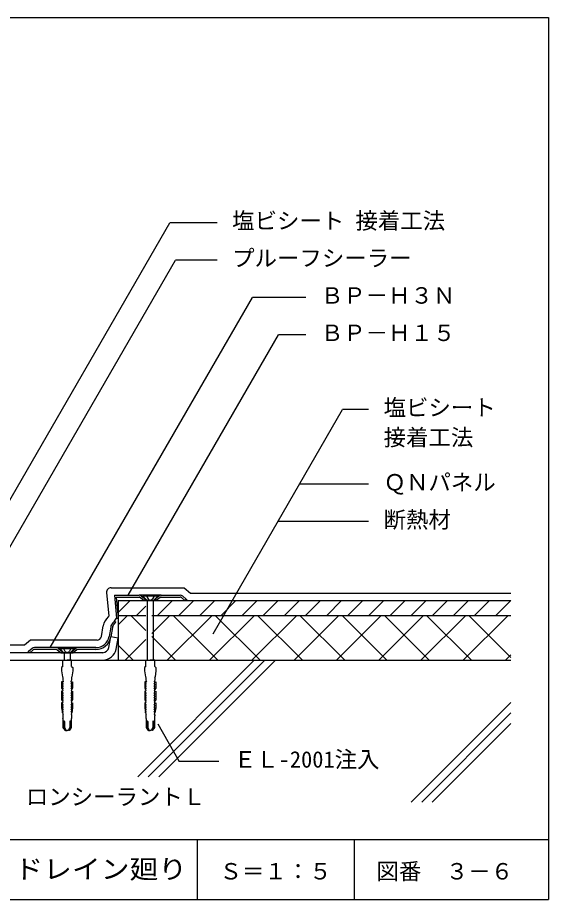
# Model space of a CAD drawing. Units: millimetres, scale not verified. Extents: x -451 to 349, y -612 to 618.
# Drawn here: x -6 to 349, y -612 to -22 of the extents above; entities that cross this region are included whole.
import ezdxf
from ezdxf.enums import TextEntityAlignment as Align

# ---------------------------------------------------------------- set-up
doc = ezdxf.new("R2010")
doc.units = ezdxf.units.MM
doc.header["$LTSCALE"] = 5
doc.linetypes.add('DASHED3', pattern=[4, 3, -1])
for name, color, linetype in [('2-2_in line', 7, 'Continuous'), ('2-4_out line', 2, 'Continuous'), ('2-6_鋼板・アングル', 2, 'Continuous'), ('2-7_ビス', 7, 'Continuous'), ('2-A_moji', 7, 'Continuous'), ('2-D_ハッチ他', 4, 'Continuous'), ('2-E_con他', 4, 'Continuous'), ('F-2', 7, 'Continuous'), ('F-5', 6, 'Continuous'), ('F-7', 1, 'Continuous'), ('F-A', 7, 'Continuous')]:
    doc.layers.add(name, color=color, linetype=linetype)
doc.styles.add('HG丸ｺﾞｼｯｸM-PRO', font='')
doc.styles.add('ＭＳ ゴシック', font='')
doc.styles.get('HG丸ｺﾞｼｯｸM-PRO').set_extended_font_data('HG丸ｺﾞｼｯｸM-PRO')
doc.styles.get('ＭＳ ゴシック').set_extended_font_data('MS Gothic')

msp = doc.modelspace()

# ---------------------------------------------------------------- linework, layer by layer
at = {"layer": '2-2_in line'}
for p, q in [((61.549, -411.902), (61.549, -451.902)), ((61.549, -411.902), (324.391, -411.902)), ((107.016, -411.038), (108.031, -411.902)), ((59.068, -425.644), (60.345, -423.642)), ((61.549, -421.902), (80.016, -421.902)), ((84.016, -421.902), (324.391, -421.902)), ((55.352, -443.417), (56.625, -436.194)), ((61.549, -437.062), (56.625, -436.194)), ((60.255, -444.405), (61.549, -437.062)), ((51.199, -446.902), (-44.359, -446.902)), ((1.656, -446.038), (0.641, -446.902)), ((-87.609, -451.902), (324.391, -451.902))]:
    msp.add_line(p, q, dxfattribs=at)
for radius in [4.548, 9.548]:
    msp.add_arc((50.928, -442.362), radius, 272.35613, 347.64387, dxfattribs=at)
at = {"layer": '2-4_out line'}
for p, q in [((53.84, -406.664), (55.216, -422.385)), ((56.829, -403.402), (105.763, -403.402)), ((109.872, -406.902), (324.391, -406.902)), ((54.938, -422.821), (55.216, -422.385)), ((50.378, -435.923), (51.624, -428.857)), ((-1.2, -441.902), (-44.359, -441.902)), ((2.909, -438.402), (-1.2, -441.902)), ((47.423, -438.402), (2.909, -438.402))]:
    msp.add_line(p, q, dxfattribs=at)
for centre, radius, start, end in [((56.829, -406.402), 3, 90, 185), ((62.161, -430.715), 10.7, 132.45931, 170), ((47.423, -435.402), 3, 270, 350)]:
    msp.add_arc(centre, radius, start, end, dxfattribs=at)
at = {"layer": '2-6_鋼板・アングル'}
for p, q in [((105.763, -403.402), (109.872, -406.902)), ((59.016, -408.451), (60.345, -423.642)), ((59.016, -408.451), (75.699, -408.451)), ((60.325, -409.651), (61.549, -423.642)), ((60.325, -409.651), (76.019, -409.651)), ((76.431, -409.9), (79.034, -411.902)), ((77.163, -408.949), (79.766, -410.951)), ((79.766, -410.951), (79.034, -411.902)), ((88.869, -408.949), (86.266, -410.951)), ((86.266, -410.951), (86.997, -411.902)), ((89.6, -409.9), (86.997, -411.902)), ((90.013, -409.651), (102.985, -409.651)), ((90.332, -408.451), (102.985, -408.451)), ((103.958, -410.009), (106.238, -411.951)), ((104.736, -409.096), (107.016, -411.038)), ((107.016, -411.038), (106.238, -411.951)), ((60.345, -423.642), (61.549, -423.642)), ((56.548, -429.725), (55.439, -436.014)), ((57.729, -429.933), (56.62, -436.222)), ((57.943, -426.88), (59.068, -425.644)), ((58.831, -427.688), (59.955, -426.451)), ((59.068, -425.644), (59.955, -426.451)), ((3.936, -444.096), (1.656, -446.038)), ((1.656, -446.038), (2.434, -446.951)), ((4.714, -445.009), (2.434, -446.951)), ((20.118, -443.451), (5.686, -443.451)), ((20.118, -444.651), (5.686, -444.651)), ((20.85, -444.9), (23.453, -446.902)), ((21.581, -443.949), (24.184, -445.951)), ((24.184, -445.951), (23.453, -446.902)), ((33.287, -443.949), (30.684, -445.951)), ((30.684, -445.951), (31.416, -446.902)), ((34.019, -444.9), (31.416, -446.902)), ((46.575, -443.451), (34.751, -443.451)), ((46.575, -444.651), (34.751, -444.651))]:
    msp.add_line(p, q, dxfattribs=at)
at = {"layer": '2-6_鋼板・アングル', "color": 4}
for p, q in [((90.332, -408.451), (75.699, -408.451)), ((79.034, -411.902), (86.997, -411.902)), ((34.751, -443.451), (20.118, -443.451)), ((23.453, -446.902), (31.416, -446.902))]:
    msp.add_line(p, q, dxfattribs=at)
at = {"layer": '2-6_鋼板・アングル'}
for centre, radius, start, end in [((75.699, -410.851), 2.4, 52.43141, 90), ((75.699, -410.851), 1.2, 52.43141, 90), ((90.332, -410.851), 2.4, 90, 127.56859), ((90.332, -410.851), 1.2, 90, 127.56859), ((102.985, -411.151), 2.7, 49.57392, 90), ((102.985, -411.151), 1.5, 49.57392, 90), ((62.161, -430.715), 5.7, 137.72631, 170), ((62.161, -430.715), 4.5, 137.72631, 170), ((46.575, -434.451), 9, 270, 350), ((46.575, -434.451), 10.2, 270, 350), ((5.686, -446.151), 2.7, 90, 130.42608), ((5.686, -446.151), 1.5, 90, 130.42608), ((20.118, -445.851), 2.4, 52.43141, 90), ((20.118, -445.851), 1.2, 52.43141, 90), ((34.751, -445.851), 2.4, 90, 127.56859), ((34.751, -445.851), 1.2, 90, 127.56859)]:
    msp.add_arc(centre, radius, start, end, dxfattribs=at)
at = {"layer": '2-7_ビス'}
for p, q in [((78.016, -408.527), (78.016, -409.027)), ((78.016, -409.027), (80.891, -411.902)), ((88.016, -409.027), (78.016, -409.027)), ((85.141, -411.902), (80.891, -411.902)), ((81.016, -411.902), (81.016, -451.902)), ((85.016, -411.902), (85.016, -451.902)), ((88.016, -409.027), (85.141, -411.902)), ((22.434, -444.027), (32.434, -444.027)), ((22.434, -444.027), (25.309, -446.902)), ((25.309, -446.902), (29.559, -446.902)), ((25.434, -446.902), (25.434, -451.902)), ((29.434, -446.902), (29.434, -451.902)), ((32.434, -444.027), (29.559, -446.902)), ((32.434, -443.527), (32.434, -444.027)), ((24.265, -471.527), (24.265, -471.527)), ((24.265, -471.527), (24.265, -471.527)), ((30.603, -471.527), (30.603, -471.527)), ((30.603, -471.527), (30.603, -471.527)), ((79.847, -471.527), (79.847, -471.527)), ((79.847, -471.527), (79.847, -471.527)), ((86.184, -471.527), (86.185, -471.527)), ((86.184, -471.527), (86.185, -471.527)), ((24.265, -487.193), (24.698, -488.018)), ((30.603, -487.193), (30.17, -488.018)), ((79.847, -487.193), (80.28, -488.018)), ((86.185, -487.193), (85.751, -488.018))]:
    msp.add_line(p, q, dxfattribs=at)
at = {"layer": '2-7_ビス', "linetype": 'DASHED3'}
for p, q in [((80.466, -409.027), (80.466, -408.527)), ((80.466, -409.027), (81.548, -410.902)), ((85.566, -409.027), (84.483, -410.902)), ((85.566, -409.027), (85.566, -408.527)), ((24.884, -444.027), (24.884, -443.527)), ((24.884, -444.027), (25.967, -445.902)), ((29.984, -444.027), (28.902, -445.902)), ((29.984, -444.027), (29.984, -443.527))]:
    msp.add_line(p, q, dxfattribs=at)
at = {"layer": '2-7_ビス'}
for points in [[(88.016, -409.027), (88.016, -408.527), (78.016, -408.527)], [(22.434, -444.027), (22.434, -443.527), (32.434, -443.527)], [(24.434, -455.998), (24.434, -451.902), (27.434, -451.902)], [(30.434, -455.998), (30.434, -451.902), (27.434, -451.902)], [(80.016, -455.998), (80.016, -451.902), (83.016, -451.902)], [(86.016, -455.998), (86.016, -451.902), (83.016, -451.902)], [(24.434, -455.998), (23.684, -456.822), (23.684, -458.921), (24.232, -463.038), (24.474, -463.446), (24.434, -463.446), (24.434, -465.26), (24.867, -466.085)], [(30.434, -455.998), (31.184, -456.822), (31.184, -458.921), (30.636, -463.038), (30.394, -463.446), (30.434, -463.446), (30.434, -465.26), (30.001, -466.085)], [(80.016, -455.998), (79.266, -456.822), (79.266, -458.921), (79.814, -463.038), (80.056, -463.446), (80.016, -463.446), (80.016, -465.26), (80.449, -466.085)], [(86.016, -455.998), (86.766, -456.822), (86.766, -458.921), (86.218, -463.038), (85.976, -463.446), (86.016, -463.446), (86.016, -465.26), (85.583, -466.085)], [(24.737, -466.332), (23.759, -466.332), (23.759, -470.565), (24.261, -471.527), (24.265, -471.527)], [(24.265, -471.527), (24.269, -471.049), (24.587, -471.032)], [(24.806, -467.651), (24.298, -466.827), (24.298, -466.332)], [(24.806, -469.218), (24.298, -468.393), (24.298, -467.916), (24.647, -467.898)], [(24.749, -470.785), (24.298, -469.96), (24.298, -469.483), (24.646, -469.465)], [(30.063, -467.651), (30.57, -466.827), (30.57, -466.332)], [(30.063, -469.218), (30.57, -468.393), (30.57, -467.916), (30.221, -467.898)], [(30.12, -470.785), (30.57, -469.96), (30.57, -469.483), (30.222, -469.465)], [(30.131, -466.332), (31.109, -466.332), (31.109, -470.565), (30.608, -471.527), (30.603, -471.527)], [(30.603, -471.527), (30.599, -471.049), (30.282, -471.032)], [(80.319, -466.332), (79.341, -466.332), (79.341, -470.565), (79.842, -471.527), (79.847, -471.527)], [(79.847, -471.527), (79.851, -471.049), (80.168, -471.032)], [(80.387, -467.651), (79.88, -466.827), (79.88, -466.332)], [(80.387, -469.218), (79.88, -468.393), (79.88, -467.916), (80.229, -467.898)], [(80.33, -470.785), (79.88, -469.96), (79.88, -469.483), (80.228, -469.465)], [(85.644, -467.651), (86.152, -466.827), (86.152, -466.332)], [(85.644, -469.218), (86.152, -468.393), (86.152, -467.916), (85.803, -467.898)], [(85.701, -470.785), (86.152, -469.96), (86.152, -469.483), (85.804, -469.465)], [(85.713, -466.332), (86.691, -466.332), (86.691, -470.565), (86.189, -471.527), (86.185, -471.527)], [(86.184, -471.527), (86.181, -471.049), (85.863, -471.032)], [(24.298, -472.599), (23.759, -472.599), (23.759, -478.396), (24.265, -479.36)], [(24.806, -473.918), (24.298, -473.093), (24.298, -472.599)], [(24.806, -475.485), (24.298, -474.66), (24.298, -474.183), (24.646, -474.165)], [(24.806, -477.051), (24.298, -476.227), (24.298, -475.749), (24.646, -475.732)], [(24.748, -478.618), (24.298, -477.793), (24.298, -477.316), (24.646, -477.299)], [(30.063, -473.918), (30.57, -473.093), (30.57, -472.599)], [(30.063, -475.485), (30.57, -474.66), (30.57, -474.183), (30.222, -474.165)], [(30.063, -477.051), (30.57, -476.227), (30.57, -475.749), (30.222, -475.732)], [(30.12, -478.618), (30.57, -477.793), (30.57, -477.316), (30.222, -477.299)], [(30.57, -472.599), (31.109, -472.599), (31.109, -478.396), (30.603, -479.36)], [(79.88, -472.599), (79.341, -472.599), (79.341, -478.396), (79.847, -479.36)], [(80.387, -473.918), (79.88, -473.093), (79.88, -472.599)], [(80.387, -475.485), (79.88, -474.66), (79.88, -474.183), (80.228, -474.165)], [(80.387, -477.051), (79.88, -476.227), (79.88, -475.749), (80.228, -475.732)], [(80.33, -478.618), (79.88, -477.793), (79.88, -477.316), (80.228, -477.299)], [(85.644, -473.918), (86.152, -473.093), (86.152, -472.599)], [(85.644, -475.485), (86.152, -474.66), (86.152, -474.183), (85.804, -474.165)], [(85.644, -477.051), (86.152, -476.227), (86.152, -475.749), (85.804, -475.732)], [(85.702, -478.618), (86.152, -477.793), (86.152, -477.316), (85.804, -477.299)], [(86.152, -472.599), (86.691, -472.599), (86.691, -478.396), (86.185, -479.36)], [(24.298, -480.432), (23.759, -480.432), (23.759, -483.68), (24.265, -487.193), (24.266, -486.716), (24.574, -486.699)], [(24.265, -479.36), (24.269, -478.883), (24.59, -478.865)], [(24.741, -484.885), (24.277, -484.06), (24.281, -483.583), (24.616, -483.565)], [(24.773, -483.318), (24.293, -482.493), (24.298, -482.016), (24.646, -481.999)], [(24.806, -481.751), (24.298, -480.927), (24.298, -480.432)], [(30.063, -481.751), (30.57, -480.927), (30.57, -480.432)], [(30.095, -483.318), (30.575, -482.493), (30.57, -482.016), (30.222, -481.999)], [(30.127, -484.885), (30.591, -484.06), (30.587, -483.583), (30.252, -483.565)], [(30.603, -479.36), (30.599, -478.883), (30.279, -478.865)], [(30.57, -480.432), (31.109, -480.432), (31.109, -483.68), (30.603, -487.193), (30.603, -486.716), (30.294, -486.699)], [(79.88, -480.432), (79.341, -480.432), (79.341, -483.68), (79.847, -487.193), (79.847, -486.716), (80.156, -486.699)], [(79.847, -479.36), (79.851, -478.883), (80.171, -478.865)], [(80.323, -484.885), (79.859, -484.06), (79.863, -483.583), (80.198, -483.565)], [(80.355, -483.318), (79.875, -482.493), (79.88, -482.016), (80.228, -481.999)], [(80.387, -481.751), (79.88, -480.927), (79.88, -480.432)], [(85.644, -481.751), (86.152, -480.927), (86.152, -480.432)], [(85.677, -483.318), (86.157, -482.493), (86.152, -482.016), (85.804, -481.999)], [(85.709, -484.885), (86.173, -484.06), (86.168, -483.583), (85.834, -483.565)], [(86.185, -479.36), (86.181, -478.883), (85.86, -478.865)], [(86.152, -480.432), (86.691, -480.432), (86.691, -483.68), (86.185, -487.193), (86.184, -486.716), (85.876, -486.699)], [(24.719, -486.451), (24.268, -485.627), (24.27, -485.149), (24.593, -485.132)], [(24.569, -488.265), (24.434, -488.265), (24.434, -489.049), (24.584, -489.049), (24.584, -490.657), (24.591, -490.657)], [(30.149, -486.451), (30.6, -485.627), (30.598, -485.149), (30.276, -485.132)], [(30.3, -488.265), (30.434, -488.265), (30.434, -489.049), (30.284, -489.049), (30.284, -490.657), (30.278, -490.657)], [(80.301, -486.451), (79.85, -485.627), (79.852, -485.149), (80.174, -485.132)], [(80.15, -488.265), (80.016, -488.265), (80.016, -489.049), (80.166, -489.049), (80.166, -490.657), (80.172, -490.657)], [(85.731, -486.451), (86.182, -485.627), (86.18, -485.149), (85.857, -485.132)], [(85.881, -488.265), (86.016, -488.265), (86.016, -489.049), (85.866, -489.049), (85.866, -490.657), (85.859, -490.657)], [(24.641, -490.986), (24.641, -496.937), (25.081, -497.588), (26.084, -498.902), (26.234, -498.902), (25.148, -496.937), (25.148, -492.965)], [(25.732, -492.965), (25.732, -496.937), (26.817, -498.902), (27.434, -498.902)], [(29.137, -492.965), (29.137, -496.937), (28.051, -498.902), (27.434, -498.902)], [(30.227, -490.986), (30.227, -496.937), (29.787, -497.588), (28.784, -498.902), (28.635, -498.902), (29.72, -496.937), (29.72, -492.965)], [(80.222, -490.986), (80.222, -496.937), (80.663, -497.588), (81.666, -498.902), (81.815, -498.902), (80.73, -496.937), (80.73, -492.965)], [(81.313, -492.965), (81.313, -496.937), (82.398, -498.902), (83.016, -498.902)], [(84.718, -492.965), (84.718, -496.937), (83.633, -498.902), (83.016, -498.902)], [(85.809, -490.986), (85.809, -496.937), (85.369, -497.588), (84.366, -498.902), (84.216, -498.902), (85.301, -496.937), (85.301, -492.965)]]:
    msp.add_lwpolyline(points, dxfattribs=at)
at = {"layer": '2-7_ビス', "linetype": 'DASHED3'}
for centre, start, end in [((83.016, -409.792), 217.11751, 322.88248), ((27.434, -444.792), 217.11752, 322.88249)]:
    msp.add_arc(centre, 1.84, start, end, dxfattribs=at)
at = {"layer": '2-7_ビス'}
for centre, major_axis, start_param, end_param in [((24.727, -466.16), (0, -0.172), 0.06848, 2.1628795), ((30.142, -466.16), (0, -0.172), 4.1203058, 6.2147054), ((80.308, -466.16), (0, -0.172), 0.06848, 2.1628795), ((85.723, -466.16), (0, -0.172), 4.1203058, 6.2147054), ((24.244, -472.063), (0, -0.536), 0.0442118, 3.0973809), ((24.541, -470.809), (0, -0.229), 0.2312026, 1.6765256), ((24.598, -467.676), (0, -0.229), 0.2312026, 1.6765256), ((24.598, -469.242), (0, -0.229), 0.2312026, 1.6765256), ((30.27, -467.676), (0, -0.229), 4.6066597, 6.0519827), ((30.27, -469.242), (0, -0.229), 4.6066597, 6.0519827), ((30.327, -470.809), (0, -0.229), 4.6066597, 6.0519827), ((30.625, -472.063), (0, -0.536), 3.1858044, 6.2389735), ((79.825, -472.063), (0, -0.536), 0.0442118, 3.0973809), ((80.123, -470.809), (0, -0.229), 0.2312026, 1.6765256), ((80.18, -467.676), (0, -0.229), 0.2312026, 1.6765256), ((80.18, -469.242), (0, -0.229), 0.2312026, 1.6765256), ((85.852, -467.676), (0, -0.229), 4.6066597, 6.0519827), ((85.852, -469.242), (0, -0.229), 4.6066597, 6.0519827), ((85.909, -470.809), (0, -0.229), 4.6066597, 6.0519827), ((86.206, -472.063), (0, -0.536), 3.1858044, 6.2389735), ((24.598, -473.942), (0, -0.229), 0.2312026, 1.6765256), ((24.598, -475.509), (0, -0.229), 0.2312026, 1.6765256), ((24.598, -477.076), (0, -0.229), 0.2312026, 1.6765256), ((30.27, -473.942), (0, -0.229), 4.6066597, 6.0519827), ((30.27, -475.509), (0, -0.229), 4.6066597, 6.0519827), ((30.27, -477.076), (0, -0.229), 4.6066597, 6.0519827), ((80.18, -473.942), (0, -0.229), 0.2312026, 1.6765256), ((80.18, -475.509), (0, -0.229), 0.2312026, 1.6765256), ((80.18, -477.076), (0, -0.229), 0.2312026, 1.6765256), ((85.852, -473.942), (0, -0.229), 4.6066597, 6.0519827), ((85.852, -475.509), (0, -0.229), 4.6066597, 6.0519827), ((85.852, -477.076), (0, -0.229), 4.6066597, 6.0519827), ((24.244, -479.896), (0, -0.536), 0.0442118, 3.0973809), ((24.541, -478.642), (0, -0.229), 0.2312026, 1.6765256), ((24.566, -483.342), (0, -0.229), 0.2312026, 1.6765256), ((24.598, -481.776), (0, -0.229), 0.2312026, 1.6765256), ((30.27, -481.776), (0, -0.229), 4.6066597, 6.0519827), ((30.302, -483.342), (0, -0.229), 4.6066597, 6.0519827), ((30.327, -478.642), (0, -0.229), 4.6066597, 6.0519827), ((30.625, -479.896), (0, -0.536), 3.1858044, 6.2389735), ((79.825, -479.896), (0, -0.536), 0.0442118, 3.0973809), ((80.123, -478.642), (0, -0.229), 0.2312026, 1.6765256), ((80.148, -483.342), (0, -0.229), 0.2312026, 1.6765256), ((80.18, -481.776), (0, -0.229), 0.2312026, 1.6765256), ((85.852, -481.776), (0, -0.229), 4.6066597, 6.0519827), ((85.884, -483.342), (0, -0.229), 4.6066597, 6.0519827), ((85.909, -478.642), (0, -0.229), 4.6066597, 6.0519827), ((86.206, -479.896), (0, -0.536), 3.1858044, 6.2389735), ((24.512, -486.476), (0, -0.229), 0.2312026, 1.6765256), ((24.556, -488.092), (0, -0.174), 0.0818475, 2.1771705), ((24.534, -484.909), (0, -0.229), 0.2312026, 1.6765256), ((30.335, -484.909), (0, -0.229), 4.6066597, 6.0519827), ((30.357, -486.476), (0, -0.229), 4.6066597, 6.0519827), ((30.313, -488.092), (0, -0.174), 4.1060148, 6.2013378), ((80.093, -486.476), (0, -0.229), 0.2312026, 1.6765256), ((80.137, -488.092), (0, -0.174), 0.0818475, 2.1771705), ((80.115, -484.909), (0, -0.229), 0.2312026, 1.6765256), ((85.916, -484.909), (0, -0.229), 4.6066597, 6.0519827), ((85.938, -486.476), (0, -0.229), 4.6066597, 6.0519827), ((85.894, -488.092), (0, -0.174), 4.1060148, 6.2013378), ((23.914, -490.951), (0, -0.8), 1.5261677, 1.947508), ((25.44, -492.976), (0, -0.321), 1.5390306, 4.6806232), ((29.428, -492.976), (0, -0.321), 1.6025621, 4.7441547), ((30.954, -490.951), (0, -0.8), 4.3356773, 4.7570176), ((79.496, -490.951), (0, -0.8), 1.5261677, 1.947508), ((81.022, -492.976), (0, -0.321), 1.5390306, 4.6806232), ((85.01, -492.976), (0, -0.321), 1.6025621, 4.7441547), ((86.536, -490.951), (0, -0.8), 4.3356773, 4.7570176)]:
    msp.add_ellipse(centre, major_axis=major_axis, ratio=0.909574, start_param=start_param, end_param=end_param, dxfattribs=at)
at = {"layer": '2-A_moji'}
for p, q in [((-70.058, -446.902), (96.097, -159.113)), ((127.822, -159.113), (96.097, -159.113)), ((-46.51, -437.673), (99.883, -184.113)), ((127.822, -184.113), (99.883, -184.113)), ((16.146, -443.402), (151.412, -209.113)), ((187.151, -209.113), (151.412, -209.113)), ((68.242, -408.402), (168.868, -234.113)), ((187.151, -234.113), (168.868, -234.113)), ((125.094, -434.206), (211.75, -284.113)), ((229.151, -284.113), (211.75, -284.113)), ((229.151, -334.113), (182.882, -334.113)), ((229.151, -359.113), (168.449, -359.113)), ((88.04, -494.539), (102.476, -519.543)), ((128.964, -519.543), (102.476, -519.543))]:
    msp.add_line(p, q, dxfattribs=at)
at = {"layer": '2-D_ハッチ他'}
for p, q in [((61.549, -420.02), (69.667, -411.902)), ((87.951, -421.902), (97.951, -411.902)), ((102.093, -421.902), (112.093, -411.902)), ((116.235, -421.902), (126.235, -411.902)), ((130.377, -421.902), (140.377, -411.902)), ((144.52, -421.902), (154.52, -411.902)), ((158.662, -421.902), (168.662, -411.902)), ((172.804, -421.902), (182.804, -411.902)), ((186.946, -421.902), (196.946, -411.902)), ((201.088, -421.902), (211.088, -411.902)), ((215.23, -421.902), (225.23, -411.902)), ((229.372, -421.902), (239.372, -411.902)), ((243.515, -421.902), (253.515, -411.902)), ((257.657, -421.902), (267.657, -411.902)), ((271.799, -421.902), (281.799, -411.902)), ((285.941, -421.902), (295.941, -411.902)), ((300.083, -421.902), (310.083, -411.902)), ((314.225, -421.902), (324.225, -411.902)), ((73.809, -421.902), (80.016, -415.695)), ((61.549, -428.235), (67.883, -421.902)), ((69.976, -421.902), (80.016, -431.942)), ((84.016, -434.053), (96.167, -421.902)), ((94.451, -451.902), (124.451, -421.902)), ((98.26, -421.902), (128.26, -451.902)), ((122.736, -451.902), (152.736, -421.902)), ((126.544, -421.902), (156.544, -451.902)), ((151.02, -451.902), (181.02, -421.902)), ((154.828, -421.902), (184.828, -451.902)), ((179.304, -451.902), (209.304, -421.902)), ((183.113, -421.902), (213.113, -451.902)), ((207.588, -451.902), (237.588, -421.902)), ((211.397, -421.902), (241.397, -451.902)), ((235.873, -451.902), (265.873, -421.902)), ((239.681, -421.902), (269.681, -451.902)), ((264.157, -451.902), (294.157, -421.902)), ((267.965, -421.902), (297.965, -451.902)), ((292.441, -451.902), (322.441, -421.902)), ((296.25, -421.902), (324.391, -450.044)), ((84.016, -435.942), (99.976, -451.902)), ((61.549, -441.76), (71.691, -451.902)), ((66.167, -451.902), (80.016, -438.053)), ((320.725, -451.902), (324.391, -448.236))]:
    msp.add_line(p, q, dxfattribs=at)
at = {"layer": '2-E_con他'}
for p, q in [((74.674, -529.842), (152.614, -451.902)), ((81.745, -529.842), (159.685, -451.902)), ((88.817, -529.842), (166.756, -451.902)), ((257.614, -546.902), (324.391, -480.125)), ((264.685, -546.902), (324.391, -487.196)), ((271.756, -546.902), (324.391, -494.267))]:
    msp.add_line(p, q, dxfattribs=at)
at = {"layer": 'F-2'}
for p, q in [((114.391, -571.902), (114.391, -611.902)), ((219.391, -571.902), (219.391, -611.902))]:
    msp.add_line(p, q, dxfattribs=at)
at = {"layer": 'F-5'}
msp.add_line((-450.609, -571.902), (349.391, -571.902), dxfattribs=at)
at = {"layer": 'F-7'}
for p, q in [((-450.609, -21.902), (349.391, -21.902)), ((349.391, -21.902), (349.391, -611.902)), ((-450.609, -611.902), (349.391, -611.902))]:
    msp.add_line(p, q, dxfattribs=at)

# ---------------------------------------------------------------- texts
at = {"layer": '2-A_moji', "style": 'ＭＳ ゴシック'}
for s, p in [('塩ビシート 接着工法', (137.822, -166.613)), ('プルーフシーラー', (137.822, -191.613)), ('ＢＰ－Ｈ３Ｎ', (197.151, -216.613)), ('ＢＰ－Ｈ１５', (197.151, -241.613)), ('塩ビシート', (239.151, -291.613)), ('接着工法', (239.151, -311.613)), ('ＱＮパネル', (239.151, -341.613)), ('断熱材', (239.151, -366.613)), ('ＥＬ-2001注入', (138.964, -527.043)), ('ロンシーラントＬ', (-0.194, -552.043))]:
    msp.add_text(s, height=11, dxfattribs=at).set_placement(p, align=Align.BOTTOM_LEFT)
at = {"layer": 'F-A', "style": 'HG丸ｺﾞｼｯｸM-PRO', "width": 1.1}
msp.add_text('部位：ドレイン廻り', height=12.83, dxfattribs=at).set_placement((-65.609, -601.902), align=Align.BOTTOM_LEFT)
at = {"layer": 'F-A', "style": 'HG丸ｺﾞｼｯｸM-PRO'}
for s, p in [('Ｓ＝１：５', (129.391, -601.902)), ('図番', (234.391, -601.902)), ('３－６', (280.809, -601.902))]:
    msp.add_text(s, height=11, dxfattribs=at).set_placement(p, align=Align.BOTTOM_LEFT)

doc.saveas('drawing.dxf')
